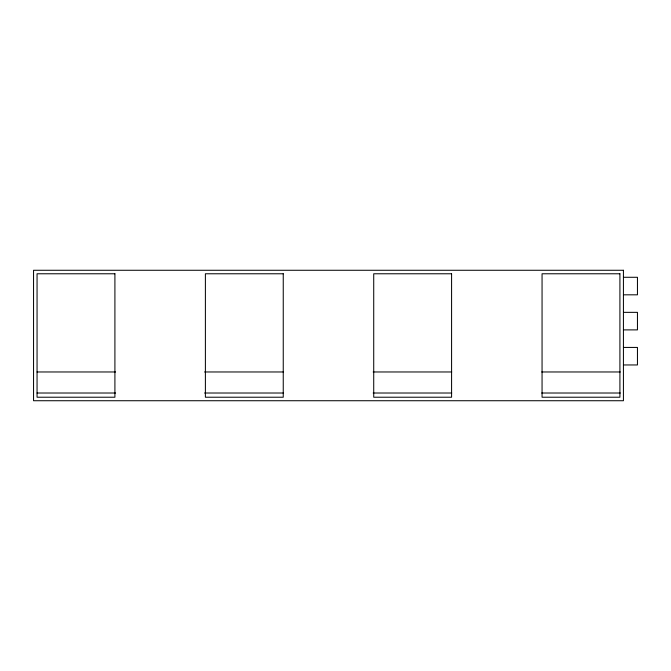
<?xml version="1.0" encoding="UTF-8"?>
<svg xmlns="http://www.w3.org/2000/svg" width="671" height="671" viewBox="0 0 671 671"><rect width="100%" height="100%" fill="white"/><g stroke="black" fill="none" stroke-linecap="round" stroke-linejoin="round"><path stroke-width="1.01" d="M623.426 277.282L637.45 277.282L637.45 294.821L623.426 294.821M623.426 312.35L637.45 312.35L637.45 329.889L623.426 329.889M623.426 347.427L637.45 347.427L637.45 364.957L623.426 364.957M37.056 371.969L115.588 371.969M204.588 371.969L283.246 371.969M373.168 371.969L451.7 371.969M541.749 371.969L620.281 371.969M37.056 393.013L115.588 393.013M204.588 393.013L283.246 393.013M373.168 393.013L451.7 393.013M541.749 393.013L620.281 393.013M623.426 270.27L33.55 270.27L33.55 400.73L623.426 400.73L623.426 270.27M114.909 273.776L37.056 273.776L37.056 397.224L114.909 397.224L114.909 273.776M283.246 273.776L205.393 273.776L205.393 397.224L283.246 397.224L283.246 273.776M451.583 273.776L373.722 273.776L373.722 397.224L451.583 397.224L451.583 273.776M619.912 273.776L542.059 273.776L542.059 397.224L619.912 397.224L619.912 273.776"/></g></svg>
